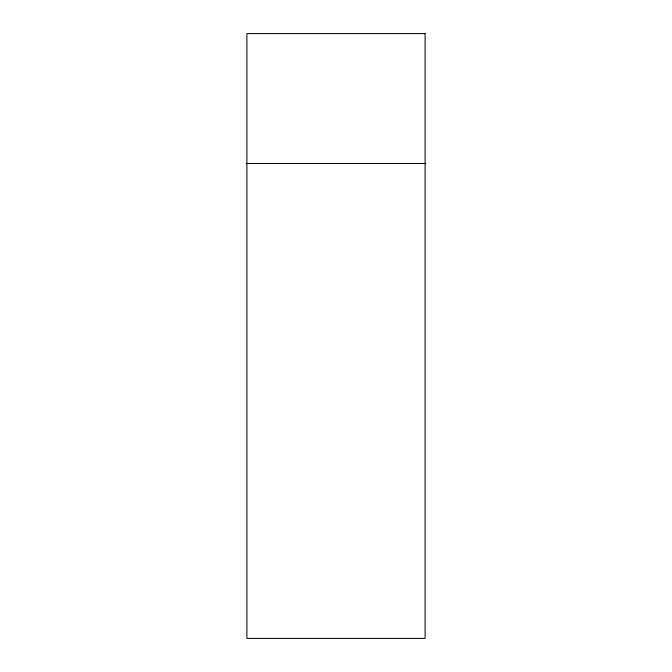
<?xml version="1.0" encoding="UTF-8"?>
<svg xmlns="http://www.w3.org/2000/svg" width="672" height="672" viewBox="0 0 672 672"><rect width="100%" height="100%" fill="white"/><g stroke="black" fill="none" stroke-linecap="round" stroke-linejoin="round"><path stroke-width="1.01" d="M246.893 163.472L425.107 163.472M425.107 33.6L246.893 33.6L246.893 638.4L425.107 638.4L425.107 33.6"/></g></svg>
